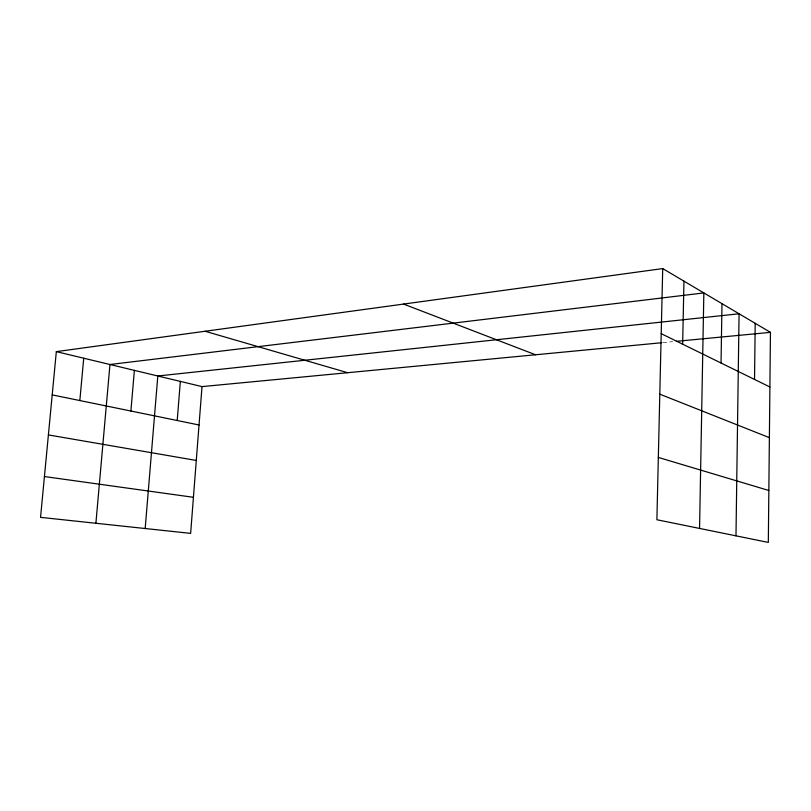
<?xml version="1.0" encoding="UTF-8"?>
<svg xmlns="http://www.w3.org/2000/svg" width="811" height="811" viewBox="0 0 811 811"><rect width="100%" height="100%" fill="white"/><g stroke="black" fill="none" stroke-linecap="round" stroke-linejoin="round"><path stroke-width="0.61" stroke-dasharray="4.05 3.04" d="M662.668 342.637L672.633 341.684"/><path stroke-width="1.22" d="M662.719 268.583L770.45 332.348L768.321 542.417L656.89 519.75L662.719 268.583L56.324 351.629L40.55 517.357L190.636 533.374L202.01 386.604L661.421 342.759M754.534 379.447L755.203 323.325M735.982 535.838L739.074 313.776L157.821 375.99L145.179 528.519M721.04 363.014L721.983 303.659M699.558 528.427L703.847 292.923L109.961 364.504L95.891 523.257M682.649 344.178L683.957 281.153M177.214 420.514L180.346 381.403M130.895 411.025L134.373 370.363M79.833 400.563L83.726 358.209M676.364 341.33L770.45 332.348M44.433 476.554L193.434 497.305M48.396 434.919L196.282 460.445M52.208 394.896L199.03 424.984M56.324 351.629L202.01 386.604M205.082 331.253L347.655 372.705M658.339 457.434L768.848 490.493M403.564 304.074L535.564 354.772M659.799 394.166L769.386 437.656M661.208 333.656L769.892 386.979"/></g></svg>
